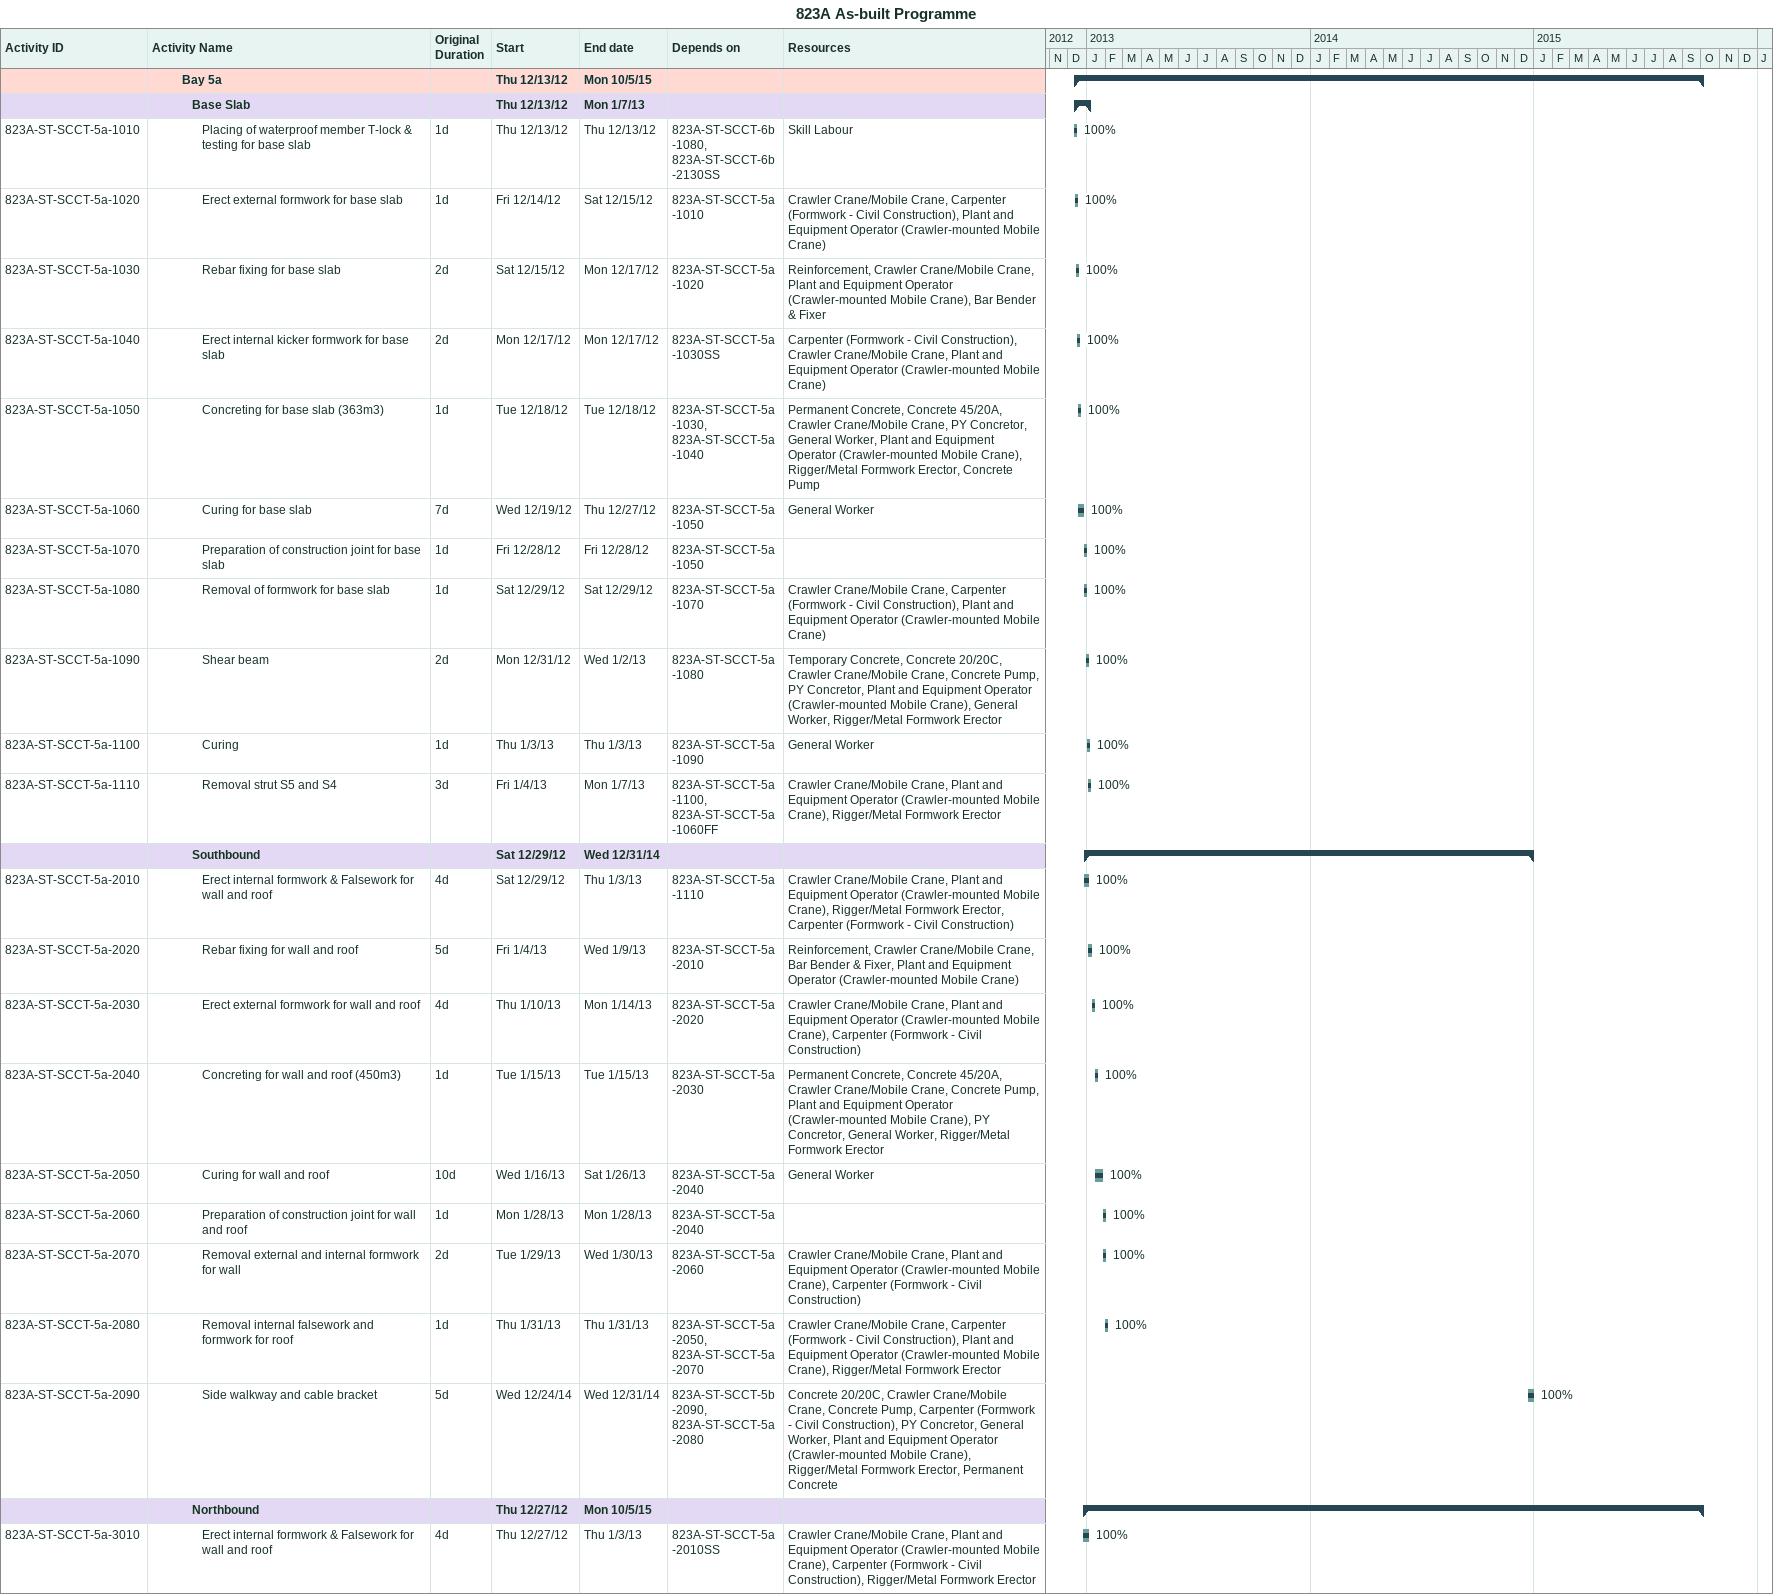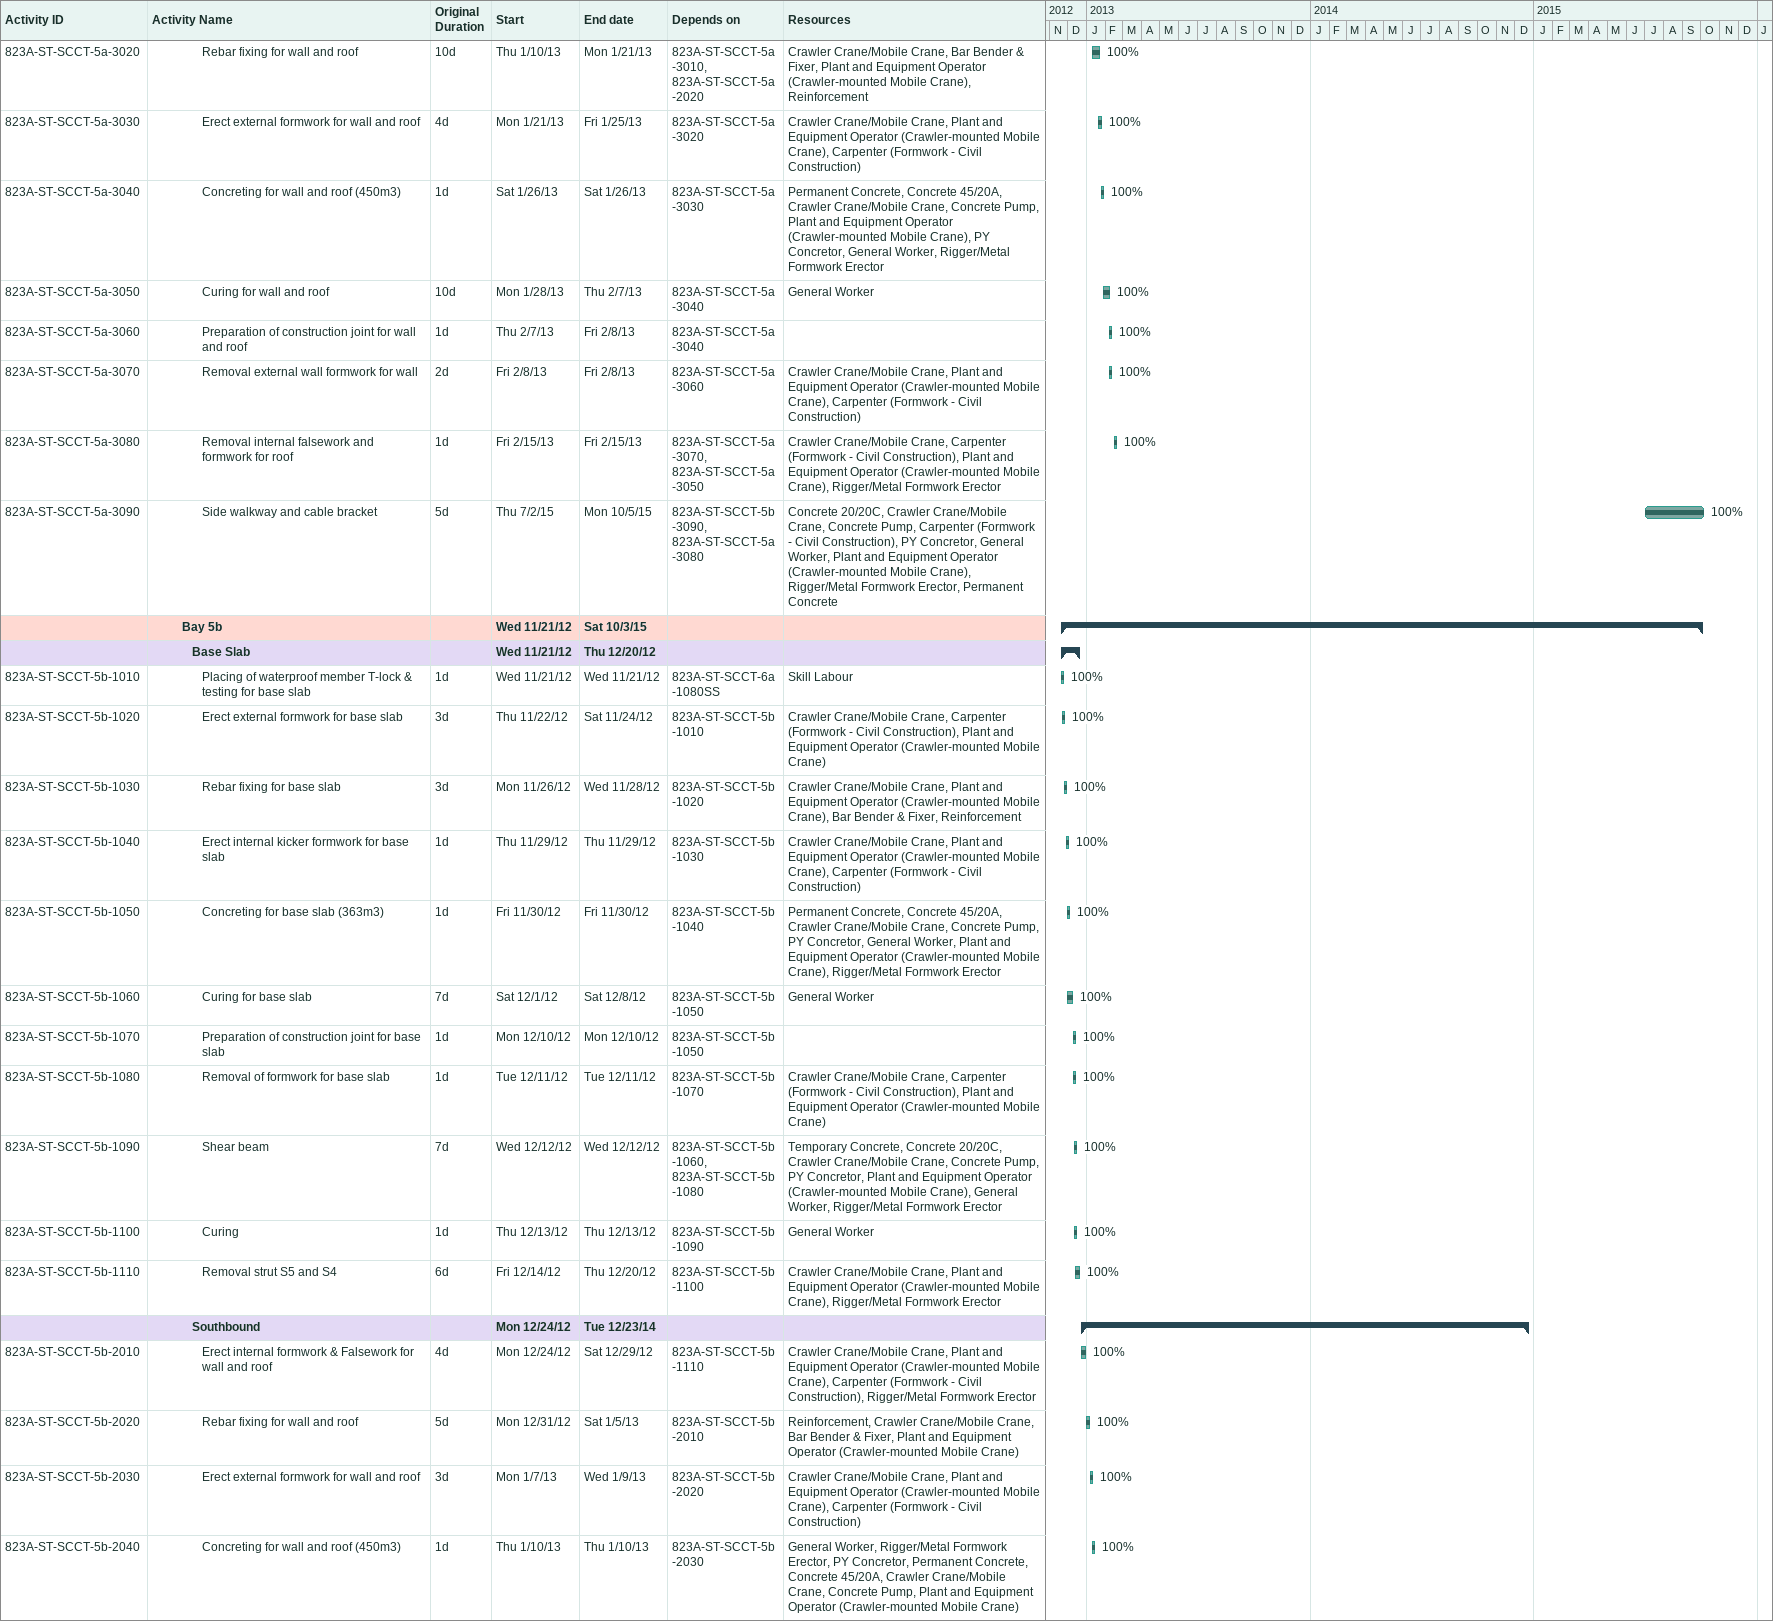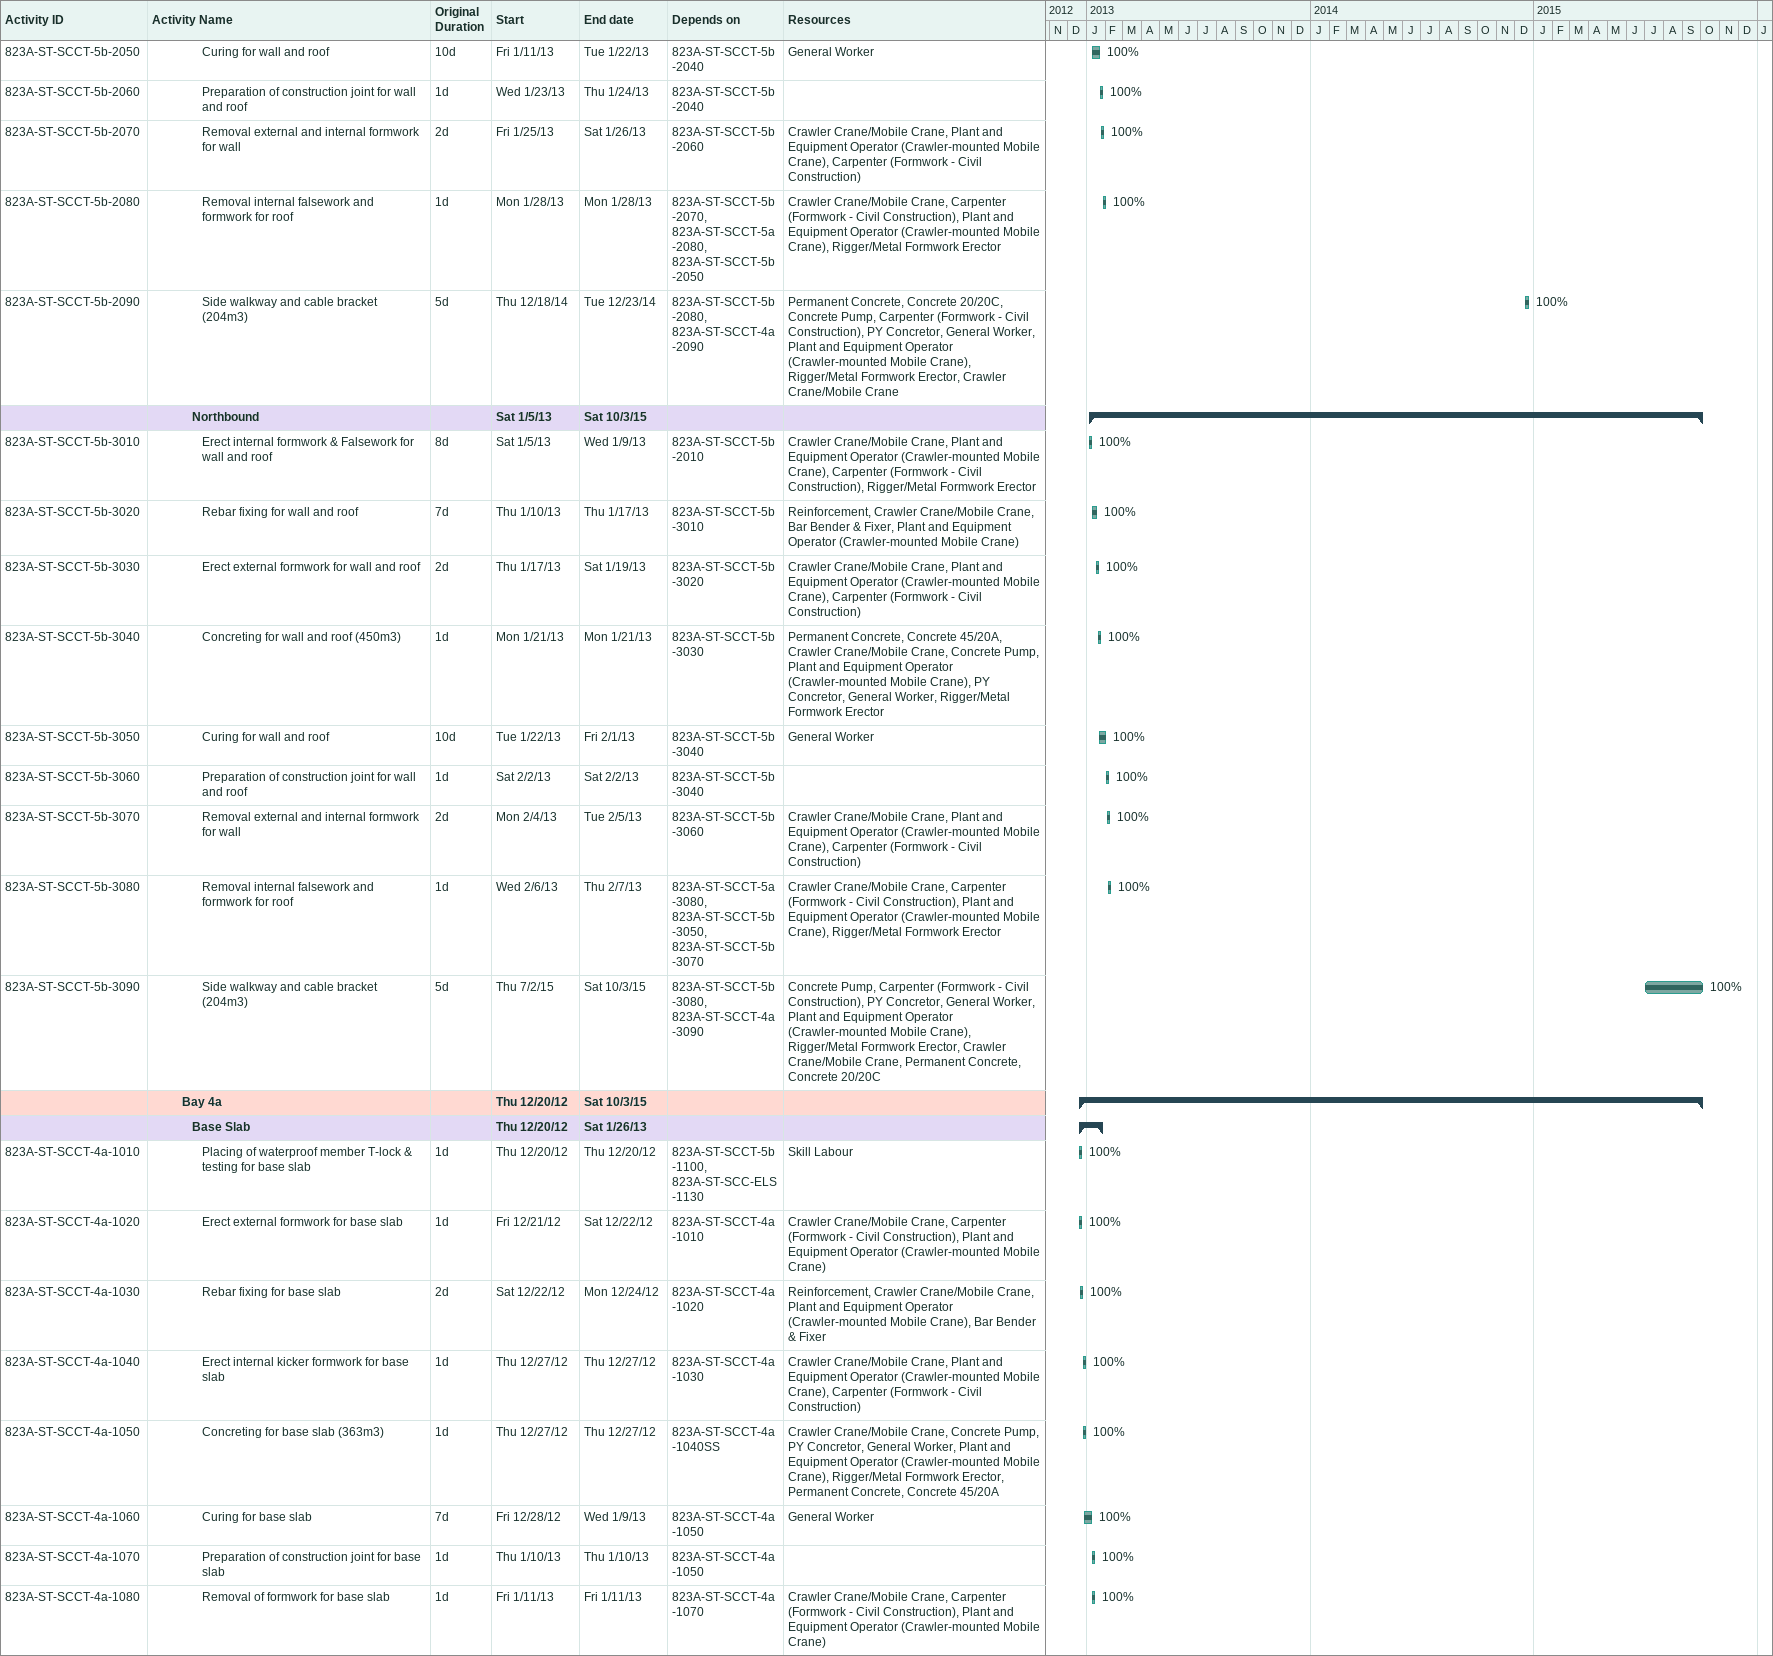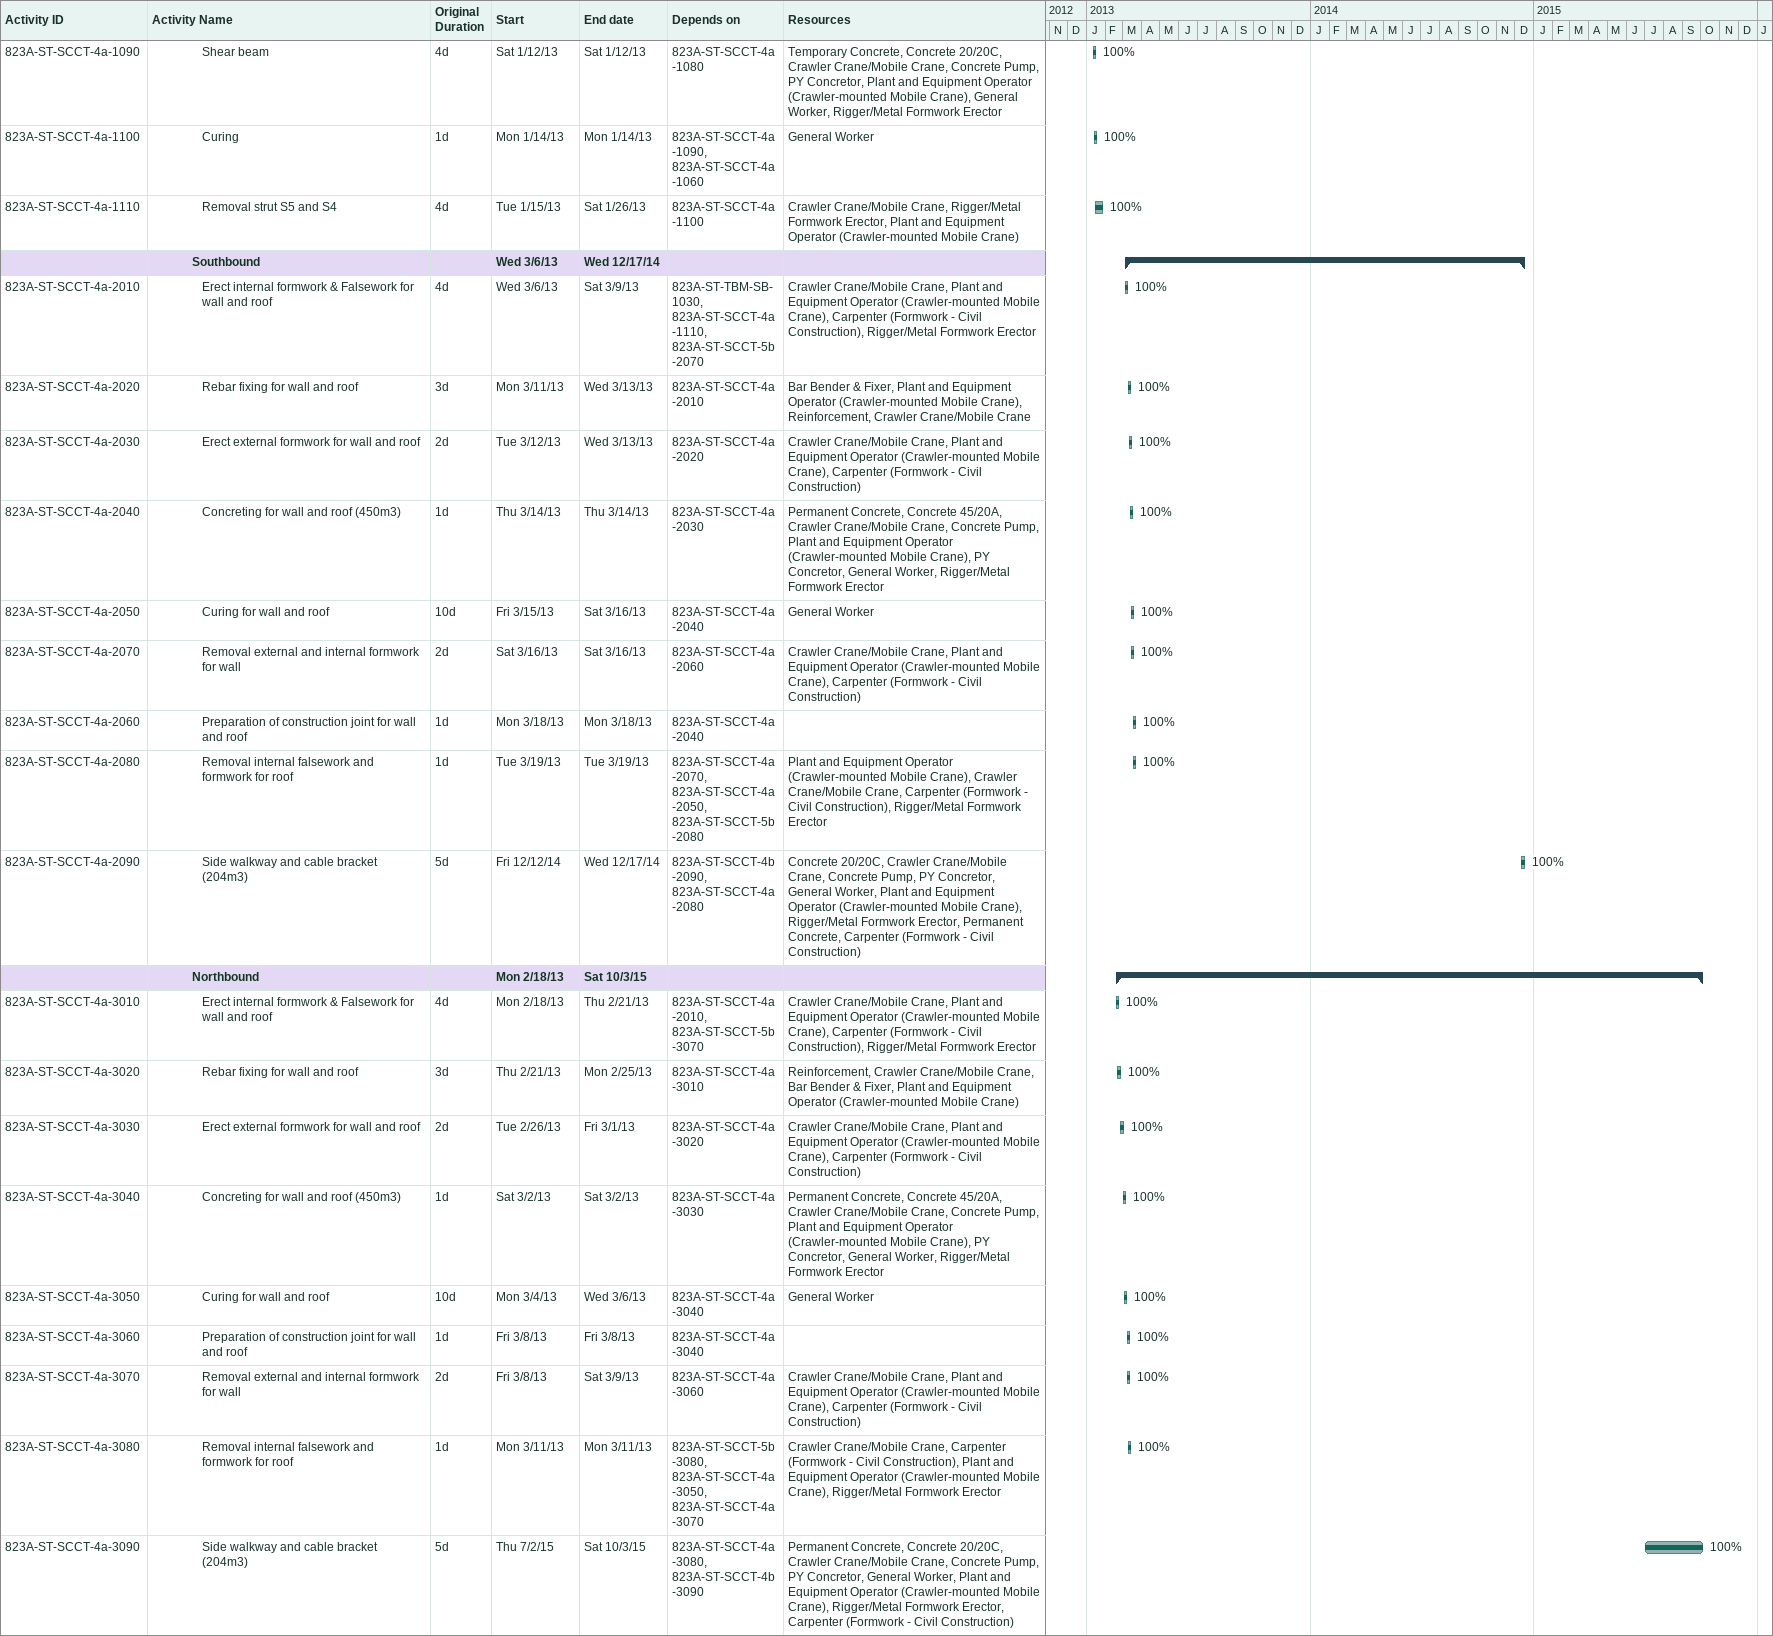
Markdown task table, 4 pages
823A As-built Programme

| ID | Level | Task | Original duration | Start | Finish | Predecessors | Resources | % complete |
|---|---|---|---|---|---|---|---|---|
|  | 4 | **Bay 5a** |  | 2012-12-13 | 2015-10-05 |  |  |  |
|  | 5 | **Base Slab** |  | 2012-12-13 | 2013-01-07 |  |  |  |
| 823A-ST-SCCT-5a-1010 | 6 | Placing of waterproof member T-lock & testing for base slab | 1d | 2012-12-13 | 2012-12-13 | 823A-ST-SCCT-6b-1080, 823A-ST-SCCT-6b-2130SS | Skill Labour | 100 |
| 823A-ST-SCCT-5a-1020 | 6 | Erect external formwork for base slab | 1d | 2012-12-14 | 2012-12-15 | 823A-ST-SCCT-5a-1010 | Crawler Crane/Mobile Crane, Carpenter (Formwork - Civil Construction), Plant and Equipment Operator (Crawler-mounted Mobile Crane) | 100 |
| 823A-ST-SCCT-5a-1030 | 6 | Rebar fixing for base slab | 2d | 2012-12-15 | 2012-12-17 | 823A-ST-SCCT-5a-1020 | Reinforcement, Crawler Crane/Mobile Crane, Plant and Equipment Operator (Crawler-mounted Mobile Crane), Bar Bender & Fixer | 100 |
| 823A-ST-SCCT-5a-1040 | 6 | Erect internal kicker formwork for base slab | 2d | 2012-12-17 | 2012-12-17 | 823A-ST-SCCT-5a-1030SS | Carpenter (Formwork - Civil Construction), Crawler Crane/Mobile Crane, Plant and Equipment Operator (Crawler-mounted Mobile Crane) | 100 |
| 823A-ST-SCCT-5a-1050 | 6 | Concreting for base slab (363m3) | 1d | 2012-12-18 | 2012-12-18 | 823A-ST-SCCT-5a-1030, 823A-ST-SCCT-5a-1040 | Permanent Concrete, Concrete 45/20A, Crawler Crane/Mobile Crane, PY Concretor, General Worker, Plant and Equipment Operator (Crawler-mounted Mobile Crane), Rigger/Metal Formwork Erector, Concrete Pump | 100 |
| 823A-ST-SCCT-5a-1060 | 6 | Curing for base slab | 7d | 2012-12-19 | 2012-12-27 | 823A-ST-SCCT-5a-1050 | General Worker | 100 |
| 823A-ST-SCCT-5a-1070 | 6 | Preparation of construction joint for base slab | 1d | 2012-12-28 | 2012-12-28 | 823A-ST-SCCT-5a-1050 |  | 100 |
| 823A-ST-SCCT-5a-1080 | 6 | Removal of formwork for base slab | 1d | 2012-12-29 | 2012-12-29 | 823A-ST-SCCT-5a-1070 | Crawler Crane/Mobile Crane, Carpenter (Formwork - Civil Construction), Plant and Equipment Operator (Crawler-mounted Mobile Crane) | 100 |
| 823A-ST-SCCT-5a-1090 | 6 | Shear beam | 2d | 2012-12-31 | 2013-01-02 | 823A-ST-SCCT-5a-1080 | Temporary Concrete, Concrete 20/20C, Crawler Crane/Mobile Crane, Concrete Pump, PY Concretor, Plant and Equipment Operator (Crawler-mounted Mobile Crane), General Worker, Rigger/Metal Formwork Erector | 100 |
| 823A-ST-SCCT-5a-1100 | 6 | Curing | 1d | 2013-01-03 | 2013-01-03 | 823A-ST-SCCT-5a-1090 | General Worker | 100 |
| 823A-ST-SCCT-5a-1110 | 6 | Removal strut S5 and S4 | 3d | 2013-01-04 | 2013-01-07 | 823A-ST-SCCT-5a-1100, 823A-ST-SCCT-5a-1060FF | Crawler Crane/Mobile Crane, Plant and Equipment Operator (Crawler-mounted Mobile Crane), Rigger/Metal Formwork Erector | 100 |
|  | 5 | **Southbound** |  | 2012-12-29 | 2014-12-31 |  |  |  |
| 823A-ST-SCCT-5a-2010 | 6 | Erect internal formwork & Falsework for wall and roof | 4d | 2012-12-29 | 2013-01-03 | 823A-ST-SCCT-5a-1110 | Crawler Crane/Mobile Crane, Plant and Equipment Operator (Crawler-mounted Mobile Crane), Rigger/Metal Formwork Erector, Carpenter (Formwork - Civil Construction) | 100 |
| 823A-ST-SCCT-5a-2020 | 6 | Rebar fixing for wall and roof | 5d | 2013-01-04 | 2013-01-09 | 823A-ST-SCCT-5a-2010 | Reinforcement, Crawler Crane/Mobile Crane, Bar Bender & Fixer, Plant and Equipment Operator (Crawler-mounted Mobile Crane) | 100 |
| 823A-ST-SCCT-5a-2030 | 6 | Erect external formwork for wall and roof | 4d | 2013-01-10 | 2013-01-14 | 823A-ST-SCCT-5a-2020 | Crawler Crane/Mobile Crane, Plant and Equipment Operator (Crawler-mounted Mobile Crane), Carpenter (Formwork - Civil Construction) | 100 |
| 823A-ST-SCCT-5a-2040 | 6 | Concreting for wall and roof (450m3) | 1d | 2013-01-15 | 2013-01-15 | 823A-ST-SCCT-5a-2030 | Permanent Concrete, Concrete 45/20A, Crawler Crane/Mobile Crane, Concrete Pump, Plant and Equipment Operator (Crawler-mounted Mobile Crane), PY Concretor, General Worker, Rigger/Metal Formwork Erector | 100 |
| 823A-ST-SCCT-5a-2050 | 6 | Curing for wall and roof | 10d | 2013-01-16 | 2013-01-26 | 823A-ST-SCCT-5a-2040 | General Worker | 100 |
| 823A-ST-SCCT-5a-2060 | 6 | Preparation of construction joint for wall and roof | 1d | 2013-01-28 | 2013-01-28 | 823A-ST-SCCT-5a-2040 |  | 100 |
| 823A-ST-SCCT-5a-2070 | 6 | Removal external and internal formwork for wall | 2d | 2013-01-29 | 2013-01-30 | 823A-ST-SCCT-5a-2060 | Crawler Crane/Mobile Crane, Plant and Equipment Operator (Crawler-mounted Mobile Crane), Carpenter (Formwork - Civil Construction) | 100 |
| 823A-ST-SCCT-5a-2080 | 6 | Removal internal falsework and formwork for roof | 1d | 2013-01-31 | 2013-01-31 | 823A-ST-SCCT-5a-2050, 823A-ST-SCCT-5a-2070 | Crawler Crane/Mobile Crane, Carpenter (Formwork - Civil Construction), Plant and Equipment Operator (Crawler-mounted Mobile Crane), Rigger/Metal Formwork Erector | 100 |
| 823A-ST-SCCT-5a-2090 | 6 | Side walkway and cable bracket | 5d | 2014-12-24 | 2014-12-31 | 823A-ST-SCCT-5b-2090, 823A-ST-SCCT-5a-2080 | Concrete 20/20C, Crawler Crane/Mobile Crane, Concrete Pump, Carpenter (Formwork - Civil Construction), PY Concretor, General Worker, Plant and Equipment Operator (Crawler-mounted Mobile Crane), Rigger/Metal Formwork Erector, Permanent Concrete | 100 |
|  | 5 | **Northbound** |  | 2012-12-27 | 2015-10-05 |  |  |  |
| 823A-ST-SCCT-5a-3010 | 6 | Erect internal formwork & Falsework for wall and roof | 4d | 2012-12-27 | 2013-01-03 | 823A-ST-SCCT-5a-2010SS | Crawler Crane/Mobile Crane, Plant and Equipment Operator (Crawler-mounted Mobile Crane), Carpenter (Formwork - Civil Construction), Rigger/Metal Formwork Erector | 100 |
| 823A-ST-SCCT-5a-3020 | 6 | Rebar fixing for wall and roof | 10d | 2013-01-10 | 2013-01-21 | 823A-ST-SCCT-5a-3010, 823A-ST-SCCT-5a-2020 | Crawler Crane/Mobile Crane, Bar Bender & Fixer, Plant and Equipment Operator (Crawler-mounted Mobile Crane), Reinforcement | 100 |
| 823A-ST-SCCT-5a-3030 | 6 | Erect external formwork for wall and roof | 4d | 2013-01-21 | 2013-01-25 | 823A-ST-SCCT-5a-3020 | Crawler Crane/Mobile Crane, Plant and Equipment Operator (Crawler-mounted Mobile Crane), Carpenter (Formwork - Civil Construction) | 100 |
| 823A-ST-SCCT-5a-3040 | 6 | Concreting for wall and roof (450m3) | 1d | 2013-01-26 | 2013-01-26 | 823A-ST-SCCT-5a-3030 | Permanent Concrete, Concrete 45/20A, Crawler Crane/Mobile Crane, Concrete Pump, Plant and Equipment Operator (Crawler-mounted Mobile Crane), PY Concretor, General Worker, Rigger/Metal Formwork Erector | 100 |
| 823A-ST-SCCT-5a-3050 | 6 | Curing for wall and roof | 10d | 2013-01-28 | 2013-02-07 | 823A-ST-SCCT-5a-3040 | General Worker | 100 |
| 823A-ST-SCCT-5a-3060 | 6 | Preparation of construction joint for wall and roof | 1d | 2013-02-07 | 2013-02-08 | 823A-ST-SCCT-5a-3040 |  | 100 |
| 823A-ST-SCCT-5a-3070 | 6 | Removal external wall formwork for wall | 2d | 2013-02-08 | 2013-02-08 | 823A-ST-SCCT-5a-3060 | Crawler Crane/Mobile Crane, Plant and Equipment Operator (Crawler-mounted Mobile Crane), Carpenter (Formwork - Civil Construction) | 100 |
| 823A-ST-SCCT-5a-3080 | 6 | Removal internal falsework and formwork for roof | 1d | 2013-02-15 | 2013-02-15 | 823A-ST-SCCT-5a-3070, 823A-ST-SCCT-5a-3050 | Crawler Crane/Mobile Crane, Carpenter (Formwork - Civil Construction), Plant and Equipment Operator (Crawler-mounted Mobile Crane), Rigger/Metal Formwork Erector | 100 |
| 823A-ST-SCCT-5a-3090 | 6 | Side walkway and cable bracket | 5d | 2015-07-02 | 2015-10-05 | 823A-ST-SCCT-5b-3090, 823A-ST-SCCT-5a-3080 | Concrete 20/20C, Crawler Crane/Mobile Crane, Concrete Pump, Carpenter (Formwork - Civil Construction), PY Concretor, General Worker, Plant and Equipment Operator (Crawler-mounted Mobile Crane), Rigger/Metal Formwork Erector, Permanent Concrete | 100 |
|  | 4 | **Bay 5b** |  | 2012-11-21 | 2015-10-03 |  |  |  |
|  | 5 | **Base Slab** |  | 2012-11-21 | 2012-12-20 |  |  |  |
| 823A-ST-SCCT-5b-1010 | 6 | Placing of waterproof member T-lock & testing for base slab | 1d | 2012-11-21 | 2012-11-21 | 823A-ST-SCCT-6a-1080SS | Skill Labour | 100 |
| 823A-ST-SCCT-5b-1020 | 6 | Erect external formwork for base slab | 3d | 2012-11-22 | 2012-11-24 | 823A-ST-SCCT-5b-1010 | Crawler Crane/Mobile Crane, Carpenter (Formwork - Civil Construction), Plant and Equipment Operator (Crawler-mounted Mobile Crane) | 100 |
| 823A-ST-SCCT-5b-1030 | 6 | Rebar fixing for base slab | 3d | 2012-11-26 | 2012-11-28 | 823A-ST-SCCT-5b-1020 | Crawler Crane/Mobile Crane, Plant and Equipment Operator (Crawler-mounted Mobile Crane), Bar Bender & Fixer, Reinforcement | 100 |
| 823A-ST-SCCT-5b-1040 | 6 | Erect internal kicker formwork for base slab | 1d | 2012-11-29 | 2012-11-29 | 823A-ST-SCCT-5b-1030 | Crawler Crane/Mobile Crane, Plant and Equipment Operator (Crawler-mounted Mobile Crane), Carpenter (Formwork - Civil Construction) | 100 |
| 823A-ST-SCCT-5b-1050 | 6 | Concreting for base slab (363m3) | 1d | 2012-11-30 | 2012-11-30 | 823A-ST-SCCT-5b-1040 | Permanent Concrete, Concrete 45/20A, Crawler Crane/Mobile Crane, Concrete Pump, PY Concretor, General Worker, Plant and Equipment Operator (Crawler-mounted Mobile Crane), Rigger/Metal Formwork Erector | 100 |
| 823A-ST-SCCT-5b-1060 | 6 | Curing for base slab | 7d | 2012-12-01 | 2012-12-08 | 823A-ST-SCCT-5b-1050 | General Worker | 100 |
| 823A-ST-SCCT-5b-1070 | 6 | Preparation of construction joint for base slab | 1d | 2012-12-10 | 2012-12-10 | 823A-ST-SCCT-5b-1050 |  | 100 |
| 823A-ST-SCCT-5b-1080 | 6 | Removal of formwork for base slab | 1d | 2012-12-11 | 2012-12-11 | 823A-ST-SCCT-5b-1070 | Crawler Crane/Mobile Crane, Carpenter (Formwork - Civil Construction), Plant and Equipment Operator (Crawler-mounted Mobile Crane) | 100 |
| 823A-ST-SCCT-5b-1090 | 6 | Shear beam | 7d | 2012-12-12 | 2012-12-12 | 823A-ST-SCCT-5b-1060, 823A-ST-SCCT-5b-1080 | Temporary Concrete, Concrete 20/20C, Crawler Crane/Mobile Crane, Concrete Pump, PY Concretor, Plant and Equipment Operator (Crawler-mounted Mobile Crane), General Worker, Rigger/Metal Formwork Erector | 100 |
| 823A-ST-SCCT-5b-1100 | 6 | Curing | 1d | 2012-12-13 | 2012-12-13 | 823A-ST-SCCT-5b-1090 | General Worker | 100 |
| 823A-ST-SCCT-5b-1110 | 6 | Removal strut S5 and S4 | 6d | 2012-12-14 | 2012-12-20 | 823A-ST-SCCT-5b-1100 | Crawler Crane/Mobile Crane, Plant and Equipment Operator (Crawler-mounted Mobile Crane), Rigger/Metal Formwork Erector | 100 |
|  | 5 | **Southbound** |  | 2012-12-24 | 2014-12-23 |  |  |  |
| 823A-ST-SCCT-5b-2010 | 6 | Erect internal formwork & Falsework for wall and roof | 4d | 2012-12-24 | 2012-12-29 | 823A-ST-SCCT-5b-1110 | Crawler Crane/Mobile Crane, Plant and Equipment Operator (Crawler-mounted Mobile Crane), Carpenter (Formwork - Civil Construction), Rigger/Metal Formwork Erector | 100 |
| 823A-ST-SCCT-5b-2020 | 6 | Rebar fixing for wall and roof | 5d | 2012-12-31 | 2013-01-05 | 823A-ST-SCCT-5b-2010 | Reinforcement, Crawler Crane/Mobile Crane, Bar Bender & Fixer, Plant and Equipment Operator (Crawler-mounted Mobile Crane) | 100 |
| 823A-ST-SCCT-5b-2030 | 6 | Erect external formwork for wall and roof | 3d | 2013-01-07 | 2013-01-09 | 823A-ST-SCCT-5b-2020 | Crawler Crane/Mobile Crane, Plant and Equipment Operator (Crawler-mounted Mobile Crane), Carpenter (Formwork - Civil Construction) | 100 |
| 823A-ST-SCCT-5b-2040 | 6 | Concreting for wall and roof (450m3) | 1d | 2013-01-10 | 2013-01-10 | 823A-ST-SCCT-5b-2030 | General Worker, Rigger/Metal Formwork Erector, PY Concretor, Permanent Concrete, Concrete 45/20A, Crawler Crane/Mobile Crane, Concrete Pump, Plant and Equipment Operator (Crawler-mounted Mobile Crane) | 100 |
| 823A-ST-SCCT-5b-2050 | 6 | Curing for wall and roof | 10d | 2013-01-11 | 2013-01-22 | 823A-ST-SCCT-5b-2040 | General Worker | 100 |
| 823A-ST-SCCT-5b-2060 | 6 | Preparation of construction joint for wall and roof | 1d | 2013-01-23 | 2013-01-24 | 823A-ST-SCCT-5b-2040 |  | 100 |
| 823A-ST-SCCT-5b-2070 | 6 | Removal external and internal formwork for wall | 2d | 2013-01-25 | 2013-01-26 | 823A-ST-SCCT-5b-2060 | Crawler Crane/Mobile Crane, Plant and Equipment Operator (Crawler-mounted Mobile Crane), Carpenter (Formwork - Civil Construction) | 100 |
| 823A-ST-SCCT-5b-2080 | 6 | Removal internal falsework and formwork for roof | 1d | 2013-01-28 | 2013-01-28 | 823A-ST-SCCT-5b-2070, 823A-ST-SCCT-5a-2080, 823A-ST-SCCT-5b-2050 | Crawler Crane/Mobile Crane, Carpenter (Formwork - Civil Construction), Plant and Equipment Operator (Crawler-mounted Mobile Crane), Rigger/Metal Formwork Erector | 100 |
| 823A-ST-SCCT-5b-2090 | 6 | Side walkway and cable bracket (204m3) | 5d | 2014-12-18 | 2014-12-23 | 823A-ST-SCCT-5b-2080, 823A-ST-SCCT-4a-2090 | Permanent Concrete, Concrete 20/20C, Concrete Pump, Carpenter (Formwork - Civil Construction), PY Concretor, General Worker, Plant and Equipment Operator (Crawler-mounted Mobile Crane), Rigger/Metal Formwork Erector, Crawler Crane/Mobile Crane | 100 |
|  | 5 | **Northbound** |  | 2013-01-05 | 2015-10-03 |  |  |  |
| 823A-ST-SCCT-5b-3010 | 6 | Erect internal formwork & Falsework for wall and roof | 8d | 2013-01-05 | 2013-01-09 | 823A-ST-SCCT-5b-2010 | Crawler Crane/Mobile Crane, Plant and Equipment Operator (Crawler-mounted Mobile Crane), Carpenter (Formwork - Civil Construction), Rigger/Metal Formwork Erector | 100 |
| 823A-ST-SCCT-5b-3020 | 6 | Rebar fixing for wall and roof | 7d | 2013-01-10 | 2013-01-17 | 823A-ST-SCCT-5b-3010 | Reinforcement, Crawler Crane/Mobile Crane, Bar Bender & Fixer, Plant and Equipment Operator (Crawler-mounted Mobile Crane) | 100 |
| 823A-ST-SCCT-5b-3030 | 6 | Erect external formwork for wall and roof | 2d | 2013-01-17 | 2013-01-19 | 823A-ST-SCCT-5b-3020 | Crawler Crane/Mobile Crane, Plant and Equipment Operator (Crawler-mounted Mobile Crane), Carpenter (Formwork - Civil Construction) | 100 |
| 823A-ST-SCCT-5b-3040 | 6 | Concreting for wall and roof (450m3) | 1d | 2013-01-21 | 2013-01-21 | 823A-ST-SCCT-5b-3030 | Permanent Concrete, Concrete 45/20A, Crawler Crane/Mobile Crane, Concrete Pump, Plant and Equipment Operator (Crawler-mounted Mobile Crane), PY Concretor, General Worker, Rigger/Metal Formwork Erector | 100 |
| 823A-ST-SCCT-5b-3050 | 6 | Curing for wall and roof | 10d | 2013-01-22 | 2013-02-01 | 823A-ST-SCCT-5b-3040 | General Worker | 100 |
| 823A-ST-SCCT-5b-3060 | 6 | Preparation of construction joint for wall and roof | 1d | 2013-02-02 | 2013-02-02 | 823A-ST-SCCT-5b-3040 |  | 100 |
| 823A-ST-SCCT-5b-3070 | 6 | Removal external and internal formwork for wall | 2d | 2013-02-04 | 2013-02-05 | 823A-ST-SCCT-5b-3060 | Crawler Crane/Mobile Crane, Plant and Equipment Operator (Crawler-mounted Mobile Crane), Carpenter (Formwork - Civil Construction) | 100 |
| 823A-ST-SCCT-5b-3080 | 6 | Removal internal falsework and formwork for roof | 1d | 2013-02-06 | 2013-02-07 | 823A-ST-SCCT-5a-3080, 823A-ST-SCCT-5b-3050, 823A-ST-SCCT-5b-3070 | Crawler Crane/Mobile Crane, Carpenter (Formwork - Civil Construction), Plant and Equipment Operator (Crawler-mounted Mobile Crane), Rigger/Metal Formwork Erector | 100 |
| 823A-ST-SCCT-5b-3090 | 6 | Side walkway and cable bracket (204m3) | 5d | 2015-07-02 | 2015-10-03 | 823A-ST-SCCT-5b-3080, 823A-ST-SCCT-4a-3090 | Concrete Pump, Carpenter (Formwork - Civil Construction), PY Concretor, General Worker, Plant and Equipment Operator (Crawler-mounted Mobile Crane), Rigger/Metal Formwork Erector, Crawler Crane/Mobile Crane, Permanent Concrete, Concrete 20/20C | 100 |
|  | 4 | **Bay 4a** |  | 2012-12-20 | 2015-10-03 |  |  |  |
|  | 5 | **Base Slab** |  | 2012-12-20 | 2013-01-26 |  |  |  |
| 823A-ST-SCCT-4a-1010 | 6 | Placing of waterproof member T-lock & testing for base slab | 1d | 2012-12-20 | 2012-12-20 | 823A-ST-SCCT-5b-1100, 823A-ST-SCC-ELS-1130 | Skill Labour | 100 |
| 823A-ST-SCCT-4a-1020 | 6 | Erect external formwork for base slab | 1d | 2012-12-21 | 2012-12-22 | 823A-ST-SCCT-4a-1010 | Crawler Crane/Mobile Crane, Carpenter (Formwork - Civil Construction), Plant and Equipment Operator (Crawler-mounted Mobile Crane) | 100 |
| 823A-ST-SCCT-4a-1030 | 6 | Rebar fixing for base slab | 2d | 2012-12-22 | 2012-12-24 | 823A-ST-SCCT-4a-1020 | Reinforcement, Crawler Crane/Mobile Crane, Plant and Equipment Operator (Crawler-mounted Mobile Crane), Bar Bender & Fixer | 100 |
| 823A-ST-SCCT-4a-1040 | 6 | Erect internal kicker formwork for base slab | 1d | 2012-12-27 | 2012-12-27 | 823A-ST-SCCT-4a-1030 | Crawler Crane/Mobile Crane, Plant and Equipment Operator (Crawler-mounted Mobile Crane), Carpenter (Formwork - Civil Construction) | 100 |
| 823A-ST-SCCT-4a-1050 | 6 | Concreting for base slab (363m3) | 1d | 2012-12-27 | 2012-12-27 | 823A-ST-SCCT-4a-1040SS | Crawler Crane/Mobile Crane, Concrete Pump, PY Concretor, General Worker, Plant and Equipment Operator (Crawler-mounted Mobile Crane), Rigger/Metal Formwork Erector, Permanent Concrete, Concrete 45/20A | 100 |
| 823A-ST-SCCT-4a-1060 | 6 | Curing for base slab | 7d | 2012-12-28 | 2013-01-09 | 823A-ST-SCCT-4a-1050 | General Worker | 100 |
| 823A-ST-SCCT-4a-1070 | 6 | Preparation of construction joint for base slab | 1d | 2013-01-10 | 2013-01-10 | 823A-ST-SCCT-4a-1050 |  | 100 |
| 823A-ST-SCCT-4a-1080 | 6 | Removal of formwork for base slab | 1d | 2013-01-11 | 2013-01-11 | 823A-ST-SCCT-4a-1070 | Crawler Crane/Mobile Crane, Carpenter (Formwork - Civil Construction), Plant and Equipment Operator (Crawler-mounted Mobile Crane) | 100 |
| 823A-ST-SCCT-4a-1090 | 6 | Shear beam | 4d | 2013-01-12 | 2013-01-12 | 823A-ST-SCCT-4a-1080 | Temporary Concrete, Concrete 20/20C, Crawler Crane/Mobile Crane, Concrete Pump, PY Concretor, Plant and Equipment Operator (Crawler-mounted Mobile Crane), General Worker, Rigger/Metal Formwork Erector | 100 |
| 823A-ST-SCCT-4a-1100 | 6 | Curing | 1d | 2013-01-14 | 2013-01-14 | 823A-ST-SCCT-4a-1090, 823A-ST-SCCT-4a-1060 | General Worker | 100 |
| 823A-ST-SCCT-4a-1110 | 6 | Removal strut S5 and S4 | 4d | 2013-01-15 | 2013-01-26 | 823A-ST-SCCT-4a-1100 | Crawler Crane/Mobile Crane, Rigger/Metal Formwork Erector, Plant and Equipment Operator (Crawler-mounted Mobile Crane) | 100 |
|  | 5 | **Southbound** |  | 2013-03-06 | 2014-12-17 |  |  |  |
| 823A-ST-SCCT-4a-2010 | 6 | Erect internal formwork & Falsework for wall and roof | 4d | 2013-03-06 | 2013-03-09 | 823A-ST-TBM-SB-1030, 823A-ST-SCCT-4a-1110, 823A-ST-SCCT-5b-2070 | Crawler Crane/Mobile Crane, Plant and Equipment Operator (Crawler-mounted Mobile Crane), Carpenter (Formwork - Civil Construction), Rigger/Metal Formwork Erector | 100 |
| 823A-ST-SCCT-4a-2020 | 6 | Rebar fixing for wall and roof | 3d | 2013-03-11 | 2013-03-13 | 823A-ST-SCCT-4a-2010 | Bar Bender & Fixer, Plant and Equipment Operator (Crawler-mounted Mobile Crane), Reinforcement, Crawler Crane/Mobile Crane | 100 |
| 823A-ST-SCCT-4a-2030 | 6 | Erect external formwork for wall and roof | 2d | 2013-03-12 | 2013-03-13 | 823A-ST-SCCT-4a-2020 | Crawler Crane/Mobile Crane, Plant and Equipment Operator (Crawler-mounted Mobile Crane), Carpenter (Formwork - Civil Construction) | 100 |
| 823A-ST-SCCT-4a-2040 | 6 | Concreting for wall and roof (450m3) | 1d | 2013-03-14 | 2013-03-14 | 823A-ST-SCCT-4a-2030 | Permanent Concrete, Concrete 45/20A, Crawler Crane/Mobile Crane, Concrete Pump, Plant and Equipment Operator (Crawler-mounted Mobile Crane), PY Concretor, General Worker, Rigger/Metal Formwork Erector | 100 |
| 823A-ST-SCCT-4a-2050 | 6 | Curing for wall and roof | 10d | 2013-03-15 | 2013-03-16 | 823A-ST-SCCT-4a-2040 | General Worker | 100 |
| 823A-ST-SCCT-4a-2070 | 6 | Removal external and internal formwork for wall | 2d | 2013-03-16 | 2013-03-16 | 823A-ST-SCCT-4a-2060 | Crawler Crane/Mobile Crane, Plant and Equipment Operator (Crawler-mounted Mobile Crane), Carpenter (Formwork - Civil Construction) | 100 |
| 823A-ST-SCCT-4a-2060 | 6 | Preparation of construction joint for wall and roof | 1d | 2013-03-18 | 2013-03-18 | 823A-ST-SCCT-4a-2040 |  | 100 |
| 823A-ST-SCCT-4a-2080 | 6 | Removal internal falsework and formwork for roof | 1d | 2013-03-19 | 2013-03-19 | 823A-ST-SCCT-4a-2070, 823A-ST-SCCT-4a-2050, 823A-ST-SCCT-5b-2080 | Plant and Equipment Operator (Crawler-mounted Mobile Crane), Crawler Crane/Mobile Crane, Carpenter (Formwork - Civil Construction), Rigger/Metal Formwork Erector | 100 |
| 823A-ST-SCCT-4a-2090 | 6 | Side walkway and cable bracket (204m3) | 5d | 2014-12-12 | 2014-12-17 | 823A-ST-SCCT-4b-2090, 823A-ST-SCCT-4a-2080 | Concrete 20/20C, Crawler Crane/Mobile Crane, Concrete Pump, PY Concretor, General Worker, Plant and Equipment Operator (Crawler-mounted Mobile Crane), Rigger/Metal Formwork Erector, Permanent Concrete, Carpenter (Formwork - Civil Construction) | 100 |
|  | 5 | **Northbound** |  | 2013-02-18 | 2015-10-03 |  |  |  |
| 823A-ST-SCCT-4a-3010 | 6 | Erect internal formwork & Falsework for wall and roof | 4d | 2013-02-18 | 2013-02-21 | 823A-ST-SCCT-4a-2010, 823A-ST-SCCT-5b-3070 | Crawler Crane/Mobile Crane, Plant and Equipment Operator (Crawler-mounted Mobile Crane), Carpenter (Formwork - Civil Construction), Rigger/Metal Formwork Erector | 100 |
| 823A-ST-SCCT-4a-3020 | 6 | Rebar fixing for wall and roof | 3d | 2013-02-21 | 2013-02-25 | 823A-ST-SCCT-4a-3010 | Reinforcement, Crawler Crane/Mobile Crane, Bar Bender & Fixer, Plant and Equipment Operator (Crawler-mounted Mobile Crane) | 100 |
| 823A-ST-SCCT-4a-3030 | 6 | Erect external formwork for wall and roof | 2d | 2013-02-26 | 2013-03-01 | 823A-ST-SCCT-4a-3020 | Crawler Crane/Mobile Crane, Plant and Equipment Operator (Crawler-mounted Mobile Crane), Carpenter (Formwork - Civil Construction) | 100 |
| 823A-ST-SCCT-4a-3040 | 6 | Concreting for wall and roof (450m3) | 1d | 2013-03-02 | 2013-03-02 | 823A-ST-SCCT-4a-3030 | Permanent Concrete, Concrete 45/20A, Crawler Crane/Mobile Crane, Concrete Pump, Plant and Equipment Operator (Crawler-mounted Mobile Crane), PY Concretor, General Worker, Rigger/Metal Formwork Erector | 100 |
| 823A-ST-SCCT-4a-3050 | 6 | Curing for wall and roof | 10d | 2013-03-04 | 2013-03-06 | 823A-ST-SCCT-4a-3040 | General Worker | 100 |
| 823A-ST-SCCT-4a-3060 | 6 | Preparation of construction joint for wall and roof | 1d | 2013-03-08 | 2013-03-08 | 823A-ST-SCCT-4a-3040 |  | 100 |
| 823A-ST-SCCT-4a-3070 | 6 | Removal external and internal formwork for wall | 2d | 2013-03-08 | 2013-03-09 | 823A-ST-SCCT-4a-3060 | Crawler Crane/Mobile Crane, Plant and Equipment Operator (Crawler-mounted Mobile Crane), Carpenter (Formwork - Civil Construction) | 100 |
| 823A-ST-SCCT-4a-3080 | 6 | Removal internal falsework and formwork for roof | 1d | 2013-03-11 | 2013-03-11 | 823A-ST-SCCT-5b-3080, 823A-ST-SCCT-4a-3050, 823A-ST-SCCT-4a-3070 | Crawler Crane/Mobile Crane, Carpenter (Formwork - Civil Construction), Plant and Equipment Operator (Crawler-mounted Mobile Crane), Rigger/Metal Formwork Erector | 100 |
| 823A-ST-SCCT-4a-3090 | 6 | Side walkway and cable bracket (204m3) | 5d | 2015-07-02 | 2015-10-03 | 823A-ST-SCCT-4a-3080, 823A-ST-SCCT-4b-3090 | Permanent Concrete, Concrete 20/20C, Crawler Crane/Mobile Crane, Concrete Pump, PY Concretor, General Worker, Plant and Equipment Operator (Crawler-mounted Mobile Crane), Rigger/Metal Formwork Erector, Carpenter (Formwork - Civil Construction) | 100 |
